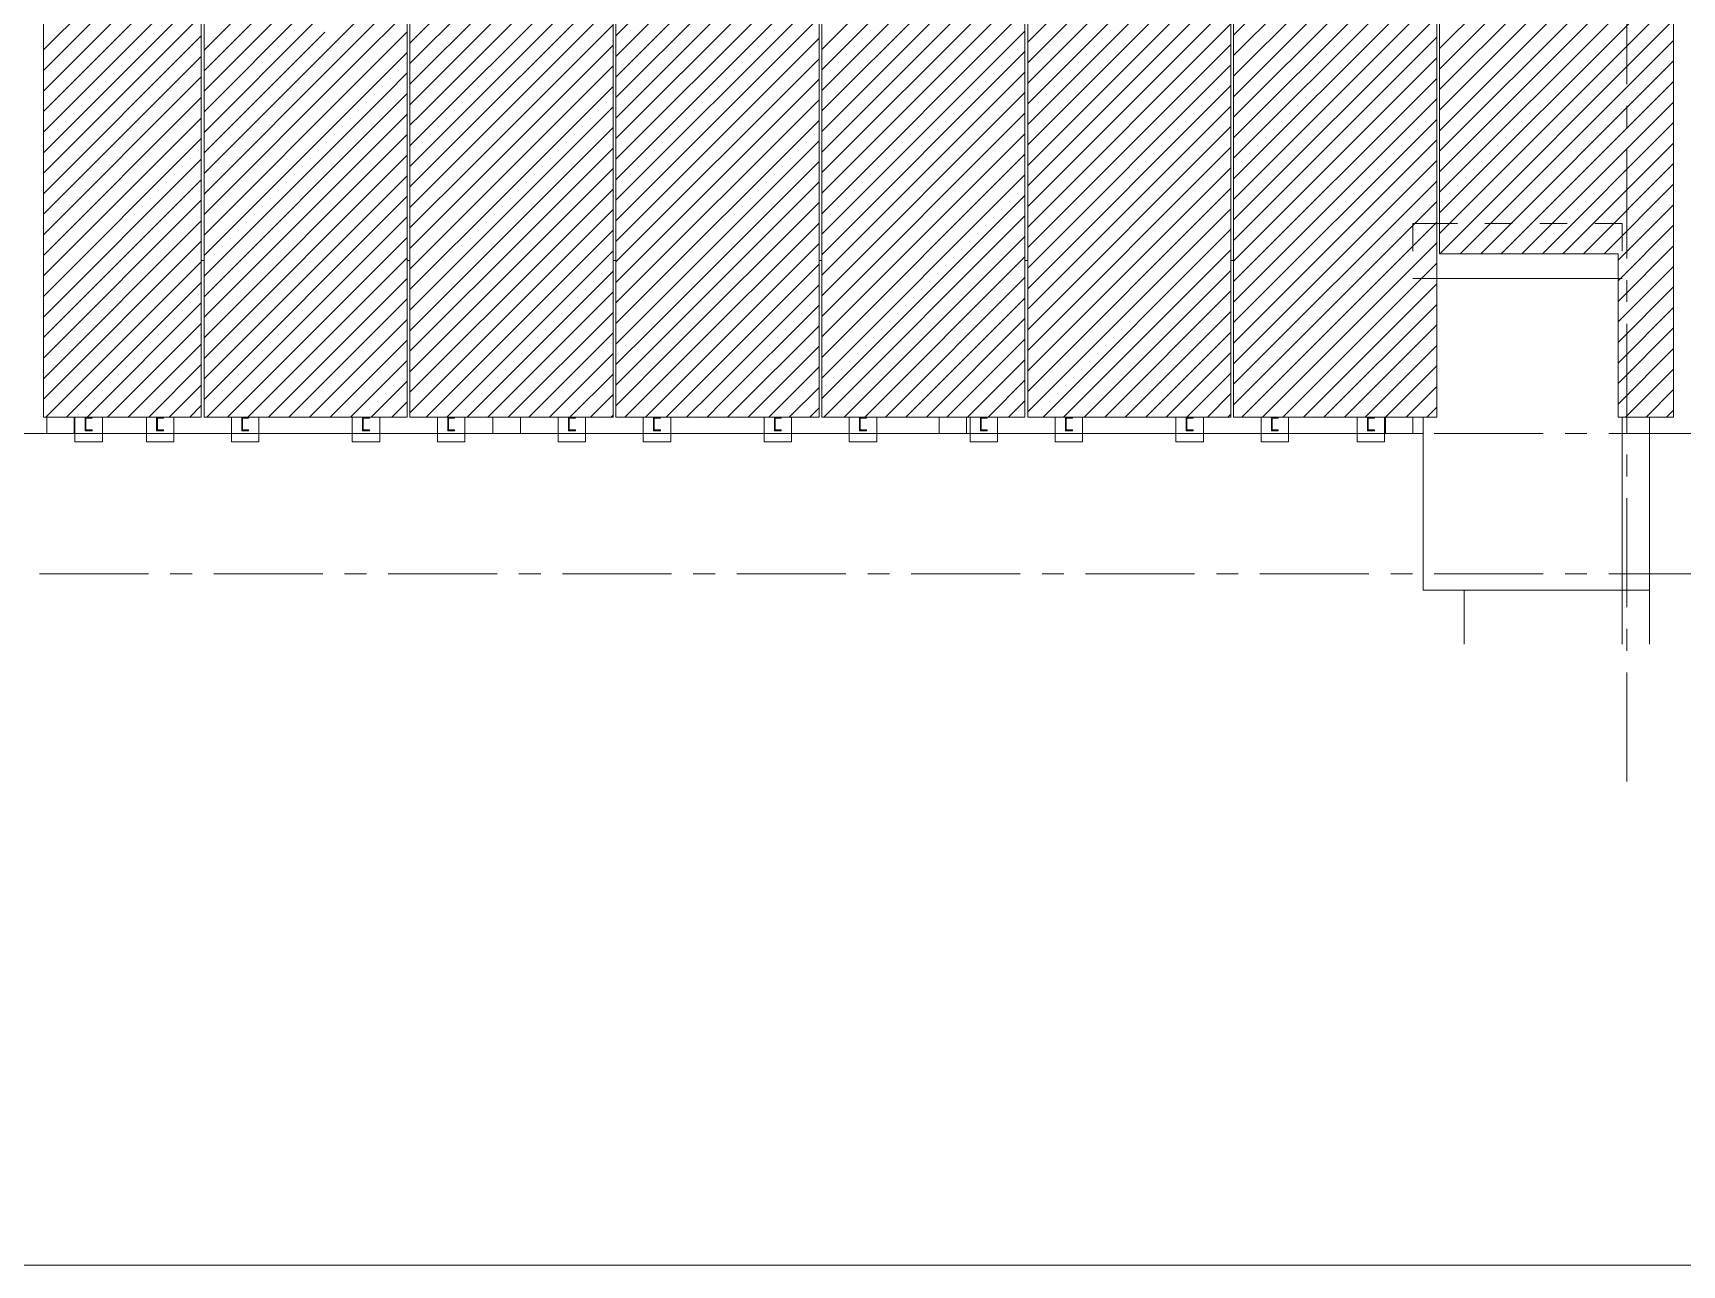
# Model space of a CAD drawing. Header units: millimetres. Extents: x -220592 to 404889, y -217665 to 38245.
# Drawn here: x -776 to -655.8, y -1594.5 to -1504.7 of the extents above; entities that cross this region are included whole.
import ezdxf

# ---------------------------------------------------------------- set-up
doc = ezdxf.new("R2010")
doc.units = ezdxf.units.MM
doc.linetypes.add('XKITLINE00', pattern=[0])
doc.linetypes.add('XKITLINE02', pattern=[4, 2, -2])
doc.layers.add('000 - 0_HIDE_OBJ_FRAMING_DEF_SUB_1', color=7, linetype='Continuous')
doc.layers.add('DrawingSheet', color=7, linetype='Continuous', lineweight=0)
doc.layers.add('S-GRID', color=7, linetype='Continuous', lineweight=0)

# ---------------------------------------------------------------- blocks, each defined once
blk = doc.blocks.new('*A3688')
at = {"layer": '000 - 0_HIDE_OBJ_FRAMING_DEF_SUB_1', "color": 7, "linetype": 'XKITLINE00', "lineweight": 0}
for p, q in [((47.600191, -99.889223), (53.665769, -93.823645)), ((47.600191, -98.392985), (52.169531, -93.823645)), ((47.600191, -96.896747), (50.673293, -93.823645)), ((47.600191, -101.385461), (54.899859, -94.085793)), ((47.600191, -102.881699), (55.647978, -94.833912)), ((57.144216, -96.33015), (59.650721, -93.823645)), ((57.892335, -97.078269), (61.146959, -93.823645)), ((58.640454, -97.826388), (62.400191, -94.066651)), ((47.600191, -104.377937), (56.396097, -95.582031)), ((59.388573, -98.574507), (62.400191, -95.562889)), ((47.600191, -105.874175), (57.144216, -96.33015)), ((47.600191, -107.370413), (57.892335, -97.078269)), ((60.136692, -99.322626), (62.400191, -97.059127)), ((47.600191, -108.866651), (58.640454, -97.826388)), ((47.600191, -110.362889), (59.388573, -98.574507)), ((47.600191, -111.859127), (60.136692, -99.322626)), ((60.884811, -100.070745), (62.400191, -98.555365)), ((47.600191, -113.355365), (60.884811, -100.070745)), ((47.600191, -114.851603), (61.63293, -100.818864)), ((61.63293, -100.818864), (62.400191, -100.051603)), ((47.600191, -116.347841), (62.381049, -101.566983)), ((62.381049, -101.566983), (62.400191, -101.547841)), ((47.600191, -117.844078), (62.400191, -103.044078)), ((47.600191, -119.340316), (62.400191, -104.540316)), ((47.600191, -120.836554), (62.400191, -106.036554)), ((47.600191, -122.332792), (62.400191, -107.532792)), ((47.805577, -123.623645), (62.400191, -109.02903)), ((49.301814, -123.623645), (62.400191, -110.525268)), ((50.798052, -123.623645), (62.400191, -112.021506)), ((52.29429, -123.623645), (62.400191, -113.517744)), ((53.790528, -123.623645), (62.400191, -115.013982)), ((55.286766, -123.623645), (62.400191, -116.51022)), ((56.783004, -123.623645), (62.400191, -118.006458)), ((58.279242, -123.623645), (62.400191, -119.502696)), ((59.77548, -123.623645), (62.400191, -120.998934)), ((61.271718, -123.623645), (62.400191, -122.495172))]:
    blk.add_line(p, q, dxfattribs=at)
blk = doc.blocks.new('*A3689')
at = {"layer": '000 - 0_HIDE_OBJ_FRAMING_DEF_SUB_1', "color": 7, "linetype": 'XKITLINE00', "lineweight": 0}
for p, q in [((62.600191, -99.368878), (68.145424, -93.823645)), ((62.600191, -97.87264), (66.649186, -93.823645)), ((62.600191, -96.376402), (65.152948, -93.823645)), ((62.646443, -100.818864), (69.641662, -93.823645)), ((63.394562, -101.566983), (71.1379, -93.823645)), ((64.142681, -102.315102), (72.634138, -93.823645)), ((64.8908, -103.063221), (74.130376, -93.823645)), ((65.638919, -103.81134), (75.626614, -93.823645)), ((66.387038, -104.559459), (77.122852, -93.823645)), ((67.135157, -105.307578), (77.400191, -95.042544)), ((67.883276, -106.055697), (77.400191, -96.538782)), ((68.631395, -106.803816), (77.400191, -98.03502)), ((69.379514, -107.551935), (77.400191, -99.531258)), ((62.600191, -100.865116), (62.646443, -100.818864)), ((62.600191, -102.361354), (63.394562, -101.566983)), ((70.127633, -108.300054), (77.400191, -101.027496)), ((62.600191, -103.857592), (64.142681, -102.315102)), ((62.600191, -105.35383), (64.8908, -103.063221)), ((70.875752, -109.048173), (77.400191, -102.523734)), ((62.600191, -106.850068), (65.638919, -103.81134)), ((71.623871, -109.796292), (77.400191, -104.019971)), ((62.600191, -108.346306), (66.387038, -104.559459)), ((62.600191, -109.842544), (67.135157, -105.307578)), ((72.37199, -110.544411), (77.400191, -105.516209)), ((62.600191, -111.338782), (67.883276, -106.055697)), ((62.600191, -112.83502), (68.631395, -106.803816)), ((62.600191, -114.331258), (69.379514, -107.551935)), ((73.120109, -111.29253), (77.400191, -107.012447)), ((62.600191, -115.827496), (70.127633, -108.300054)), ((62.600191, -117.323734), (70.875752, -109.048173)), ((73.868228, -112.040649), (77.400191, -108.508685)), ((62.600191, -118.819971), (71.623871, -109.796292)), ((74.616347, -112.788768), (77.400191, -110.004923)), ((62.600191, -120.316209), (72.37199, -110.544411)), ((62.600191, -121.812447), (73.120109, -111.29253)), ((75.364466, -113.536887), (77.400191, -111.501161)), ((62.600191, -123.308685), (73.868228, -112.040649)), ((63.78147, -123.623645), (74.616347, -112.788768)), ((65.277707, -123.623645), (75.364466, -113.536887)), ((76.112585, -114.285006), (77.400191, -112.997399)), ((66.773945, -123.623645), (76.112585, -114.285006)), ((68.270183, -123.623645), (76.860704, -115.033125)), ((76.860704, -115.033125), (77.400191, -114.493637)), ((69.766421, -123.623645), (77.400191, -115.989875)), ((71.262659, -123.623645), (77.400191, -117.486113)), ((72.758897, -123.623645), (77.400191, -118.982351)), ((74.255135, -123.623645), (77.400191, -120.478589)), ((75.751373, -123.623645), (77.400191, -121.974827)), ((77.247611, -123.623645), (77.396244, -123.475012))]:
    blk.add_line(p, q, dxfattribs=at)
blk = doc.blocks.new('*A3690')
at = {"layer": '000 - 0_HIDE_OBJ_FRAMING_DEF_SUB_1', "color": 7, "linetype": 'XKITLINE00', "lineweight": 0}
for p, q in [((77.600191, -107.825961), (91.602507, -93.823645)), ((77.600191, -106.329723), (90.106269, -93.823645)), ((77.600191, -104.833485), (88.610031, -93.823645)), ((77.600191, -103.337247), (87.113793, -93.823645)), ((77.600191, -101.841009), (85.617555, -93.823645)), ((77.600191, -100.344771), (84.121317, -93.823645)), ((77.600191, -98.848533), (82.625079, -93.823645)), ((77.600191, -97.352295), (81.128841, -93.823645)), ((77.600191, -95.856057), (79.632604, -93.823645)), ((77.600191, -109.322199), (92.400191, -94.522199)), ((77.600191, -110.818437), (92.400191, -96.018437)), ((77.600191, -112.314675), (92.400191, -97.514675)), ((77.600191, -113.810913), (92.400191, -99.010913)), ((77.874217, -115.033125), (92.400191, -100.507151)), ((78.622336, -115.781244), (92.400191, -102.003389)), ((79.370455, -116.529363), (92.400191, -103.499627)), ((80.118574, -117.277482), (92.400191, -104.995864)), ((80.866693, -118.0256), (92.400191, -106.492102)), ((81.614812, -118.773719), (92.400191, -107.98834)), ((82.362931, -119.521838), (92.400191, -109.484578)), ((83.11105, -120.269957), (92.400191, -110.980816)), ((83.859169, -121.018076), (92.400191, -112.477054)), ((84.607288, -121.766195), (92.400191, -113.973292)), ((77.600191, -115.307151), (77.874217, -115.033125)), ((77.600191, -116.803389), (78.622336, -115.781244)), ((85.355407, -122.514314), (92.400191, -115.46953)), ((77.600191, -118.299627), (79.370455, -116.529363)), ((77.600191, -119.795864), (80.118574, -117.277482)), ((86.103526, -123.262433), (92.400191, -116.965768)), ((77.600191, -121.292102), (80.866693, -118.0256)), ((77.600191, -122.78834), (81.614812, -118.773719)), ((87.238552, -123.623645), (92.400191, -118.462006)), ((78.261125, -123.623645), (82.362931, -119.521838)), ((88.73479, -123.623645), (92.400191, -119.958244)), ((79.757363, -123.623645), (83.11105, -120.269957)), ((81.2536, -123.623645), (83.859169, -121.018076)), ((82.749838, -123.623645), (84.607288, -121.766195)), ((84.246076, -123.623645), (85.355407, -122.514314)), ((90.231028, -123.623645), (92.400191, -121.454482)), ((85.742314, -123.623645), (86.103526, -123.262433)), ((91.727266, -123.623645), (92.400191, -122.95072))]:
    blk.add_line(p, q, dxfattribs=at)
blk = doc.blocks.new('*A3691')
at = {"layer": '000 - 0_HIDE_OBJ_FRAMING_DEF_SUB_1', "color": 7, "linetype": 'XKITLINE00', "lineweight": 0}
for p, q in [((92.600191, -107.305616), (106.082162, -93.823645)), ((92.600191, -105.809378), (104.585924, -93.823645)), ((92.600191, -104.31314), (103.089686, -93.823645)), ((92.600191, -102.816902), (101.593448, -93.823645)), ((92.600191, -101.320664), (100.09721, -93.823645)), ((92.600191, -99.824426), (98.600972, -93.823645)), ((92.600191, -98.328188), (97.104734, -93.823645)), ((92.600191, -96.83195), (95.608497, -93.823645)), ((92.600191, -108.801854), (107.400191, -94.001854)), ((92.600191, -110.298092), (107.400191, -95.498092)), ((92.600191, -111.79433), (107.400191, -96.99433)), ((92.600191, -113.290568), (107.400191, -98.490568)), ((92.600191, -114.786806), (107.400191, -99.986806)), ((92.600191, -116.283044), (107.400191, -101.483044)), ((92.600191, -117.779282), (107.400191, -102.979282)), ((92.600191, -119.27552), (107.400191, -104.47552)), ((92.600191, -120.771757), (107.400191, -105.971757)), ((92.600191, -122.267995), (107.400191, -107.467995)), ((92.74078, -123.623645), (107.400191, -108.964233)), ((94.237018, -123.623645), (107.400191, -110.460471)), ((95.733256, -123.623645), (107.400191, -111.956709)), ((97.229493, -123.623645), (107.400191, -113.452947)), ((98.725731, -123.623645), (107.400191, -114.949185)), ((100.221969, -123.623645), (107.400191, -116.445423)), ((101.718207, -123.623645), (107.400191, -117.941661)), ((103.214445, -123.623645), (107.400191, -119.437899)), ((104.710683, -123.623645), (107.400191, -120.934137)), ((106.206921, -123.623645), (107.400191, -122.430375))]:
    blk.add_line(p, q, dxfattribs=at)
blk = doc.blocks.new('*A3692')
at = {"layer": '000 - 0_HIDE_OBJ_FRAMING_DEF_SUB_1', "color": 7, "linetype": 'XKITLINE00', "lineweight": 0}
for p, q in [((35.900232, -104.359855), (46.436443, -93.823645)), ((35.900232, -102.863617), (44.940205, -93.823645)), ((35.900232, -101.367379), (43.443967, -93.823645)), ((35.900232, -99.871141), (41.947729, -93.823645)), ((35.900232, -98.374904), (40.451491, -93.823645)), ((35.900232, -96.878666), (38.955253, -93.823645)), ((35.900232, -105.856093), (47.400191, -94.356134)), ((35.900232, -107.352331), (47.400191, -95.852372)), ((35.900232, -108.848569), (47.400191, -97.34861)), ((35.900232, -110.344807), (47.400191, -98.844848)), ((35.900232, -111.841045), (47.400191, -100.341086)), ((35.900232, -113.337283), (47.400191, -101.837324)), ((35.900232, -114.833521), (47.400191, -103.333562)), ((35.900232, -116.329759), (47.400191, -104.8298)), ((35.900232, -117.825997), (47.400191, -106.326038)), ((35.900232, -119.322235), (47.400191, -107.822276)), ((35.900232, -120.818473), (47.400191, -109.318514)), ((35.900232, -122.314711), (47.400191, -110.814752)), ((36.087536, -123.623645), (47.400191, -112.31099)), ((37.583774, -123.623645), (47.400191, -113.807228)), ((39.080012, -123.623645), (47.400191, -115.303466)), ((40.57625, -123.623645), (47.400191, -116.799704)), ((42.072488, -123.623645), (47.400191, -118.295942)), ((43.568726, -123.623645), (47.400191, -119.79218)), ((45.064964, -123.623645), (47.400191, -121.288418)), ((46.561202, -123.623645), (47.400191, -122.784655))]:
    blk.add_line(p, q, dxfattribs=at)
blk = doc.blocks.new('*A3693')
at = {"layer": '000 - 0_HIDE_OBJ_FRAMING_DEF_SUB_1', "color": 7, "linetype": 'XKITLINE00', "lineweight": 0}
for p, q in [((107.600191, -108.281509), (122.058055, -93.823645)), ((107.600191, -106.785271), (120.561817, -93.823645)), ((107.600191, -105.289033), (119.065579, -93.823645)), ((107.600191, -103.792795), (117.569341, -93.823645)), ((107.600191, -102.296557), (116.073103, -93.823645)), ((107.600191, -100.800319), (114.576865, -93.823645)), ((107.600191, -99.304081), (113.080627, -93.823645)), ((107.600191, -97.807843), (111.58439, -93.823645)), ((107.600191, -96.311605), (110.088152, -93.823645)), ((107.600191, -109.777747), (122.400191, -94.977747)), ((107.600191, -111.273985), (122.400191, -96.473985)), ((107.600191, -112.770223), (122.400191, -97.970223)), ((107.600191, -114.266461), (122.400191, -99.466461)), ((107.600191, -115.762699), (122.400191, -100.962699)), ((107.600191, -117.258937), (122.400191, -102.458937)), ((107.600191, -118.755175), (122.400191, -103.955175)), ((107.600191, -120.251413), (122.400191, -105.451413)), ((107.600191, -121.74765), (122.400191, -106.94765)), ((107.600191, -123.243888), (122.400191, -108.443888)), ((108.716673, -123.623645), (122.400191, -109.940126)), ((110.212911, -123.623645), (122.400191, -111.436364)), ((111.709149, -123.623645), (122.400191, -112.932602)), ((113.205386, -123.623645), (122.400191, -114.42884)), ((114.701624, -123.623645), (122.400191, -115.925078)), ((116.197862, -123.623645), (122.400191, -117.421316)), ((117.6941, -123.623645), (122.400191, -118.917554)), ((119.190338, -123.623645), (122.400191, -120.413792)), ((120.686576, -123.623645), (122.400191, -121.91003)), ((122.182814, -123.623645), (122.400191, -123.406268))]:
    blk.add_line(p, q, dxfattribs=at)
blk = doc.blocks.new('*A3694')
at = {"layer": '000 - 0_HIDE_OBJ_FRAMING_DEF_SUB_1', "color": 7, "linetype": 'XKITLINE00', "lineweight": 0}
for p, q in [((122.600191, -107.761164), (136.53771, -93.823645)), ((122.600191, -106.264926), (135.041472, -93.823645)), ((122.600191, -104.768688), (133.545234, -93.823645)), ((122.600191, -103.27245), (132.048996, -93.823645)), ((122.600191, -101.776212), (130.552758, -93.823645)), ((122.600191, -100.279974), (129.05652, -93.823645)), ((122.600191, -98.783736), (127.560283, -93.823645)), ((122.600191, -97.287498), (126.064045, -93.823645)), ((122.600191, -95.79126), (124.567807, -93.823645)), ((122.600191, -109.257402), (137.400191, -94.457402)), ((122.600191, -110.75364), (137.400191, -95.95364)), ((122.600191, -112.249878), (137.400191, -97.449878)), ((122.600191, -113.746116), (137.400191, -98.946116)), ((122.600191, -115.242354), (137.400191, -100.442354)), ((122.600191, -116.738592), (137.400191, -101.938592)), ((122.600191, -118.23483), (137.400191, -103.43483)), ((122.600191, -119.731068), (137.400191, -104.931068)), ((122.600191, -121.227306), (137.400191, -106.427306)), ((122.600191, -122.723543), (137.400191, -107.923543)), ((123.196328, -123.623645), (137.400191, -109.419781)), ((124.692566, -123.623645), (137.400191, -110.916019)), ((126.188804, -123.623645), (137.400191, -112.412257)), ((127.685042, -123.623645), (137.400191, -113.908495)), ((129.181279, -123.623645), (137.400191, -115.404733)), ((130.677517, -123.623645), (137.400191, -116.900971)), ((132.173755, -123.623645), (137.400191, -118.397209)), ((133.669993, -123.623645), (137.400191, -119.893447)), ((135.166231, -123.623645), (137.400191, -121.389685)), ((136.662469, -123.623645), (137.400191, -122.885923))]:
    blk.add_line(p, q, dxfattribs=at)
blk = doc.blocks.new('*A3695')
at = {"layer": '000 - 0_HIDE_OBJ_FRAMING_DEF_SUB_1', "color": 7, "linetype": 'XKITLINE00', "lineweight": 0}
for p, q in [((137.600191, -110.23729), (154.013836, -93.823645)), ((137.600191, -108.741052), (152.517598, -93.823645)), ((137.600191, -107.244814), (151.02136, -93.823645)), ((137.600191, -105.748576), (149.525122, -93.823645)), ((137.600191, -104.252338), (148.028884, -93.823645)), ((137.600191, -102.7561), (146.532647, -93.823645)), ((137.600191, -101.259862), (145.036409, -93.823645)), ((137.600191, -99.763624), (143.540171, -93.823645)), ((137.600191, -98.267386), (142.043933, -93.823645)), ((137.600191, -96.771148), (140.547695, -93.823645)), ((137.610074, -111.723645), (154.650191, -94.683528)), ((139.106312, -111.723645), (154.650191, -96.179766)), ((140.60255, -111.723645), (154.650191, -97.676004)), ((142.098788, -111.723645), (154.650191, -99.172242)), ((143.595026, -111.723645), (154.650191, -100.66848)), ((145.091264, -111.723645), (154.650191, -102.164718)), ((146.587502, -111.723645), (154.650191, -103.660956)), ((148.08374, -111.723645), (154.650191, -105.157194)), ((149.579978, -111.723645), (154.650191, -106.653432)), ((150.600191, -112.199669), (154.650191, -108.149669)), ((150.600191, -113.695907), (154.650191, -109.645907)), ((150.600191, -115.192145), (154.650191, -111.142145)), ((150.600191, -116.688383), (154.650191, -112.638383)), ((150.600191, -118.184621), (154.650191, -114.134621)), ((150.600191, -119.680859), (154.650191, -115.630859)), ((150.600191, -121.177097), (154.650191, -117.127097)), ((150.600191, -122.673335), (154.650191, -118.623335)), ((151.146119, -123.623645), (154.650191, -120.119573)), ((152.642357, -123.623645), (154.650191, -121.615811)), ((154.138595, -123.623645), (154.650191, -123.112049))]:
    blk.add_line(p, q, dxfattribs=at)
blk = doc.blocks.new('*A3767')
at = {"layer": 'DrawingSheet', "color": 7, "linetype": 'XKITLINE00', "lineweight": 0}
blk.add_line((-211.572505, -185.374631), (1458.427495, -185.374631), dxfattribs=at)
blk = doc.blocks.new('*A5173')
at = {"layer": 'S-GRID', "color": 7, "linetype": 'XKITLINE00', "lineweight": 0}
for p, q in [((35.617712, -124.823645), (43.555212, -124.823645)), ((45.142712, -124.823645), (46.730212, -124.823645)), ((48.317712, -124.823645), (56.255212, -124.823645)), ((57.842712, -124.823645), (59.430212, -124.823645)), ((61.017712, -124.823645), (68.955212, -124.823645)), ((70.542712, -124.823645), (72.130212, -124.823645)), ((73.717712, -124.823645), (81.655212, -124.823645)), ((83.242712, -124.823645), (84.830212, -124.823645)), ((86.417712, -124.823645), (94.355212, -124.823645)), ((95.942712, -124.823645), (97.530212, -124.823645)), ((99.117712, -124.823645), (107.055212, -124.823645)), ((108.642712, -124.823645), (110.230212, -124.823645)), ((111.817712, -124.823645), (119.755212, -124.823645)), ((121.342712, -124.823645), (122.930212, -124.823645)), ((124.517712, -124.823645), (132.455212, -124.823645)), ((134.042712, -124.823645), (135.630212, -124.823645)), ((137.217712, -124.823645), (145.155212, -124.823645)), ((146.742712, -124.823645), (148.330212, -124.823645)), ((149.917712, -124.823645), (157.855212, -124.823645))]:
    blk.add_line(p, q, dxfattribs=at)
blk = doc.blocks.new('*A5174')
at = {"layer": 'S-GRID', "color": 7, "linetype": 'XKITLINE00', "lineweight": 0}
for p, q in [((35.617712, -135.023645), (43.555212, -135.023645)), ((45.142712, -135.023645), (46.730212, -135.023645)), ((48.317712, -135.023645), (56.255212, -135.023645)), ((57.842712, -135.023645), (59.430212, -135.023645)), ((61.017712, -135.023645), (68.955212, -135.023645)), ((70.542712, -135.023645), (72.130212, -135.023645)), ((73.717712, -135.023645), (81.655212, -135.023645)), ((83.242712, -135.023645), (84.830212, -135.023645)), ((86.417712, -135.023645), (94.355212, -135.023645)), ((95.942712, -135.023645), (97.530212, -135.023645)), ((99.117712, -135.023645), (107.055212, -135.023645)), ((108.642712, -135.023645), (110.230212, -135.023645)), ((111.817712, -135.023645), (119.755212, -135.023645)), ((121.342712, -135.023645), (122.930212, -135.023645)), ((124.517712, -135.023645), (132.455212, -135.023645)), ((134.042712, -135.023645), (135.630212, -135.023645)), ((137.217712, -135.023645), (145.155212, -135.023645)), ((146.742712, -135.023645), (148.330212, -135.023645)), ((149.917712, -135.023645), (157.855212, -135.023645))]:
    blk.add_line(p, q, dxfattribs=at)
blk = doc.blocks.new('*A5175')
at = {"layer": 'S-GRID', "color": 7, "linetype": 'XKITLINE00', "lineweight": 0}
for p, q in [((151.250232, -99.357145), (151.250232, -91.419645)), ((151.250232, -102.532145), (151.250232, -100.944645)), ((151.250232, -112.057145), (151.250232, -104.119645)), ((151.250232, -115.232145), (151.250232, -113.644645)), ((151.250232, -124.757145), (151.250232, -116.819645)), ((151.250232, -127.932145), (151.250232, -126.344645)), ((151.250232, -137.457145), (151.250232, -129.519645)), ((151.250232, -140.632145), (151.250232, -139.044645)), ((151.250232, -150.157145), (151.250232, -142.219645))]:
    blk.add_line(p, q, dxfattribs=at)
blk = doc.blocks.new('*A5181')
at = {"layer": '000 - 0_HIDE_OBJ_FRAMING_DEF_SUB_1', "color": 7, "linetype": 'XKITLINE00', "lineweight": 0}
for p, q in [((-114.449756, -124.823645), (136.393457, -124.823645)), ((136.393457, -136.223645), (136.393457, -124.823645)), ((139.400271, -136.223645), (136.393457, -136.223645)), ((139.400271, -140.157145), (139.400271, -136.223645))]:
    blk.add_line(p, q, dxfattribs=at)
blk = doc.blocks.new('*A5186')
at = {"layer": '000 - 0_HIDE_OBJ_FRAMING_DEF_SUB_1', "color": 7, "linetype": 'XKITLINE00', "lineweight": 0}
for p, q in [((139.399336, -136.223645), (152.900232, -136.223645)), ((139.399336, -140.157145), (139.399336, -136.223645)), ((152.900232, -136.223645), (152.900232, -140.157145))]:
    blk.add_line(p, q, dxfattribs=at)
blk = doc.blocks.new('*A5195')
at = {"layer": '000 - 0_HIDE_OBJ_FRAMING_DEF_SUB_1', "color": 7, "linetype": 'XKITLINE00', "lineweight": 0}
for p, q in [((36.150232, -124.823645), (36.150232, -123.623645)), ((38.150232, -124.823645), (38.150232, -123.623645)), ((38.150232, -124.823645), (36.150232, -124.823645))]:
    blk.add_line(p, q, dxfattribs=at)
blk = doc.blocks.new('*A5196')
at = {"layer": '000 - 0_HIDE_OBJ_FRAMING_DEF_SUB_1', "color": 7, "linetype": 'XKITLINE00', "lineweight": 0}
for p, q in [((68.650232, -124.823645), (68.650232, -123.623645)), ((70.650232, -124.823645), (70.650232, -123.623645)), ((70.650232, -124.823645), (68.650232, -124.823645))]:
    blk.add_line(p, q, dxfattribs=at)
blk = doc.blocks.new('*A5197')
at = {"layer": '000 - 0_HIDE_OBJ_FRAMING_DEF_SUB_1', "color": 7, "linetype": 'XKITLINE00', "lineweight": 0}
for p, q in [((101.150232, -124.823645), (101.150232, -123.623645)), ((103.150232, -124.823645), (103.150232, -123.623645)), ((103.150232, -124.823645), (101.150232, -124.823645))]:
    blk.add_line(p, q, dxfattribs=at)
blk = doc.blocks.new('*A5198')
at = {"layer": '000 - 0_HIDE_OBJ_FRAMING_DEF_SUB_1', "color": 7, "linetype": 'XKITLINE00', "lineweight": 0}
for p, q in [((47.400191, -112.223645), (47.600191, -112.223645)), ((62.400191, -112.223645), (62.600191, -112.223645)), ((77.400191, -112.223645), (77.600191, -112.223645)), ((92.400191, -112.223645), (92.600191, -112.223645)), ((107.400191, -112.223645), (107.600191, -112.223645)), ((122.400191, -112.223645), (122.600191, -112.223645)), ((36.150232, -123.623645), (36.150232, -124.823645)), ((136.393457, -124.823645), (136.393457, -123.623645)), ((36.150232, -124.823645), (136.393457, -124.823645))]:
    blk.add_line(p, q, dxfattribs=at)
blk = doc.blocks.new('*A5202')
at = {"layer": '000 - 0_HIDE_OBJ_FRAMING_DEF_SUB_1', "color": 7, "linetype": 'XKITLINE00', "lineweight": 0}
for p, q in [((47.600191, -93.823645), (47.600191, -123.623645)), ((62.400191, -123.623645), (62.400191, -93.823645)), ((47.600191, -123.623645), (62.400191, -123.623645))]:
    blk.add_line(p, q, dxfattribs=at)
blk = doc.blocks.new('*A5203')
at = {"layer": '000 - 0_HIDE_OBJ_FRAMING_DEF_SUB_1', "color": 7, "linetype": 'XKITLINE00', "lineweight": 0}
for p, q in [((62.600191, -93.823645), (62.600191, -123.623645)), ((77.400191, -123.623645), (77.400191, -93.823645)), ((62.600191, -123.623645), (77.400191, -123.623645))]:
    blk.add_line(p, q, dxfattribs=at)
blk = doc.blocks.new('*A5204')
at = {"layer": '000 - 0_HIDE_OBJ_FRAMING_DEF_SUB_1', "color": 7, "linetype": 'XKITLINE00', "lineweight": 0}
for p, q in [((77.600191, -93.823645), (77.600191, -123.623645)), ((92.400191, -123.623645), (92.400191, -93.823645)), ((77.600191, -123.623645), (92.400191, -123.623645))]:
    blk.add_line(p, q, dxfattribs=at)
blk = doc.blocks.new('*A5205')
at = {"layer": '000 - 0_HIDE_OBJ_FRAMING_DEF_SUB_1', "color": 7, "linetype": 'XKITLINE00', "lineweight": 0}
for p, q in [((92.600191, -93.823645), (92.600191, -123.623645)), ((107.400191, -123.623645), (107.400191, -93.823645)), ((92.600191, -123.623645), (107.400191, -123.623645))]:
    blk.add_line(p, q, dxfattribs=at)
blk = doc.blocks.new('*A5206')
at = {"layer": '000 - 0_HIDE_OBJ_FRAMING_DEF_SUB_1', "color": 7, "linetype": 'XKITLINE00', "lineweight": 0}
for p, q in [((35.900232, -93.823645), (35.900232, -123.623645)), ((47.400191, -123.623645), (47.400191, -93.823645)), ((35.900232, -123.623645), (47.400191, -123.623645))]:
    blk.add_line(p, q, dxfattribs=at)
blk = doc.blocks.new('*A5207')
at = {"layer": '000 - 0_HIDE_OBJ_FRAMING_DEF_SUB_1', "color": 7, "linetype": 'XKITLINE00', "lineweight": 0}
for p, q in [((150.900232, -140.157145), (150.900232, -123.623645)), ((152.900232, -140.157145), (152.900232, -123.623645))]:
    blk.add_line(p, q, dxfattribs=at)
blk = doc.blocks.new('*A5208')
at = {"layer": '000 - 0_HIDE_OBJ_FRAMING_DEF_SUB_1', "color": 7, "linetype": 'XKITLINE00', "lineweight": 0}
for p, q in [((133.650232, -124.823645), (133.650232, -123.623645)), ((135.650232, -124.823645), (135.650232, -123.623645)), ((135.650232, -124.823645), (133.650232, -124.823645))]:
    blk.add_line(p, q, dxfattribs=at)
blk = doc.blocks.new('*A5209')
at = {"layer": '000 - 0_HIDE_OBJ_FRAMING_DEF_SUB_1', "color": 7, "linetype": 'XKITLINE00', "lineweight": 0}
for p, q in [((107.600191, -93.823645), (107.600191, -123.623645)), ((122.400191, -123.623645), (122.400191, -93.823645)), ((107.600191, -123.623645), (122.400191, -123.623645))]:
    blk.add_line(p, q, dxfattribs=at)
blk = doc.blocks.new('*A5210')
at = {"layer": '000 - 0_HIDE_OBJ_FRAMING_DEF_SUB_1', "color": 7, "linetype": 'XKITLINE00', "lineweight": 0}
for p, q in [((122.600191, -93.823645), (122.600191, -123.623645)), ((137.400191, -123.623645), (137.400191, -93.823645)), ((122.600191, -123.623645), (137.400191, -123.623645))]:
    blk.add_line(p, q, dxfattribs=at)
blk = doc.blocks.new('*A5211')
at = {"layer": '000 - 0_HIDE_OBJ_FRAMING_DEF_SUB_1', "color": 7, "linetype": 'XKITLINE00', "lineweight": 0}
for p, q in [((137.600191, -93.823645), (137.600191, -111.723645)), ((154.650191, -93.823645), (154.650191, -123.623645)), ((137.600191, -111.723645), (150.600191, -111.723645)), ((150.600191, -111.723645), (150.600191, -123.623645)), ((154.650191, -123.623645), (150.600191, -123.623645))]:
    blk.add_line(p, q, dxfattribs=at)
blk = doc.blocks.new('*A5212')
at = {"layer": '000 - 0_HIDE_OBJ_FRAMING_DEF_SUB_1', "color": 7, "linetype": 'XKITLINE00', "lineweight": 0}
for p, q in [((136.400271, -124.823645), (136.400271, -123.623645)), ((136.393457, -124.823645), (136.400271, -124.823645))]:
    blk.add_line(p, q, dxfattribs=at)
blk = doc.blocks.new('*A5214')
at = {"layer": '000 - 0_HIDE_OBJ_FRAMING_DEF_SUB_1', "color": 7, "linetype": 'XKITLINE02', "lineweight": 0}
for p, q in [((135.650232, -109.523645), (135.650232, -113.523645)), ((137.400191, -109.523645), (135.650232, -109.523645)), ((150.900232, -109.523645), (137.600191, -109.523645)), ((150.900232, -109.523645), (150.900232, -113.523645)), ((135.650232, -113.523645), (137.400191, -113.523645)), ((150.900232, -113.523645), (150.600191, -113.523645))]:
    blk.add_line(p, q, dxfattribs=at)
at = {"layer": '000 - 0_HIDE_OBJ_FRAMING_DEF_SUB_1', "color": 7, "linetype": 'XKITLINE00', "lineweight": 0}
for p, q in [((137.600191, -109.523645), (137.400191, -109.523645)), ((150.600191, -113.523645), (137.400191, -113.523645))]:
    blk.add_line(p, q, dxfattribs=at)
blk = doc.blocks.new('*A6068')
at = {"layer": '000 - 0_HIDE_OBJ_FRAMING_DEF_SUB_1', "color": 7, "linetype": 'XKITLINE00', "lineweight": 0}
for p, q in [((58.400191, -125.423645), (58.400191, -123.623645)), ((60.400191, -123.623645), (60.400191, -125.423645)), ((60.400191, -125.423645), (58.400191, -125.423645))]:
    blk.add_line(p, q, dxfattribs=at)
blk = doc.blocks.new('*A6069')
at = {"layer": '000 - 0_HIDE_OBJ_FRAMING_DEF_SUB_1', "color": 7, "linetype": 'XKITLINE00', "lineweight": 0}
for p, q in [((59.150191, -124.623645), (59.150191, -123.623645)), ((59.200191, -124.548645), (59.200191, -123.698645)), ((59.200191, -123.698645), (59.650191, -123.698645)), ((59.650191, -123.698645), (59.650191, -123.623645)), ((59.150191, -124.623645), (59.650191, -124.623645)), ((59.650191, -124.548645), (59.200191, -124.548645)), ((59.650191, -124.623645), (59.650191, -124.548645))]:
    blk.add_line(p, q, dxfattribs=at)
blk = doc.blocks.new('*A6070')
at = {"layer": '000 - 0_HIDE_OBJ_FRAMING_DEF_SUB_1', "color": 7, "linetype": 'XKITLINE00', "lineweight": 0}
for p, q in [((49.600191, -125.423645), (49.600191, -123.623645)), ((51.600191, -123.623645), (51.600191, -125.423645)), ((51.600191, -125.423645), (49.600191, -125.423645))]:
    blk.add_line(p, q, dxfattribs=at)
blk = doc.blocks.new('*A6071')
at = {"layer": '000 - 0_HIDE_OBJ_FRAMING_DEF_SUB_1', "color": 7, "linetype": 'XKITLINE00', "lineweight": 0}
for p, q in [((50.350191, -124.623645), (50.350191, -123.623645)), ((50.400191, -124.548645), (50.400191, -123.698645)), ((50.400191, -123.698645), (50.850191, -123.698645)), ((50.850191, -123.698645), (50.850191, -123.623645)), ((50.350191, -124.623645), (50.850191, -124.623645)), ((50.850191, -124.548645), (50.400191, -124.548645)), ((50.850191, -124.623645), (50.850191, -124.548645))]:
    blk.add_line(p, q, dxfattribs=at)
blk = doc.blocks.new('*A6072')
at = {"layer": '000 - 0_HIDE_OBJ_FRAMING_DEF_SUB_1', "color": 7, "linetype": 'XKITLINE00', "lineweight": 0}
for p, q in [((44.150191, -124.623645), (44.150191, -123.623645)), ((44.200191, -124.548645), (44.200191, -123.698645)), ((44.200191, -123.698645), (44.650191, -123.698645)), ((44.650191, -123.698645), (44.650191, -123.623645)), ((44.150191, -124.623645), (44.650191, -124.623645)), ((44.650191, -124.548645), (44.200191, -124.548645)), ((44.650191, -124.623645), (44.650191, -124.548645))]:
    blk.add_line(p, q, dxfattribs=at)
blk = doc.blocks.new('*A6073')
at = {"layer": '000 - 0_HIDE_OBJ_FRAMING_DEF_SUB_1', "color": 7, "linetype": 'XKITLINE00', "lineweight": 0}
for p, q in [((43.400191, -125.423645), (43.400191, -123.623645)), ((45.400191, -123.623645), (45.400191, -125.423645)), ((45.400191, -125.423645), (43.400191, -125.423645))]:
    blk.add_line(p, q, dxfattribs=at)
blk = doc.blocks.new('*A6074')
at = {"layer": '000 - 0_HIDE_OBJ_FRAMING_DEF_SUB_1', "color": 7, "linetype": 'XKITLINE00', "lineweight": 0}
for p, q in [((65.350191, -124.623645), (65.350191, -123.623645)), ((65.400191, -124.548645), (65.400191, -123.698645)), ((65.400191, -123.698645), (65.850191, -123.698645)), ((65.850191, -123.698645), (65.850191, -123.623645)), ((65.350191, -124.623645), (65.850191, -124.623645)), ((65.850191, -124.548645), (65.400191, -124.548645)), ((65.850191, -124.623645), (65.850191, -124.548645))]:
    blk.add_line(p, q, dxfattribs=at)
blk = doc.blocks.new('*A6075')
at = {"layer": '000 - 0_HIDE_OBJ_FRAMING_DEF_SUB_1', "color": 7, "linetype": 'XKITLINE00', "lineweight": 0}
for p, q in [((64.600191, -125.423645), (64.600191, -123.623645)), ((66.600191, -123.623645), (66.600191, -125.423645)), ((66.600191, -125.423645), (64.600191, -125.423645))]:
    blk.add_line(p, q, dxfattribs=at)
blk = doc.blocks.new('*A6076')
at = {"layer": '000 - 0_HIDE_OBJ_FRAMING_DEF_SUB_1', "color": 7, "linetype": 'XKITLINE00', "lineweight": 0}
for p, q in [((38.200191, -125.423645), (38.200191, -123.623645)), ((40.200191, -123.623645), (40.200191, -125.423645)), ((40.200191, -125.423645), (38.200191, -125.423645))]:
    blk.add_line(p, q, dxfattribs=at)
blk = doc.blocks.new('*A6077')
at = {"layer": '000 - 0_HIDE_OBJ_FRAMING_DEF_SUB_1', "color": 7, "linetype": 'XKITLINE00', "lineweight": 0}
for p, q in [((38.950191, -124.623645), (38.950191, -123.623645)), ((39.000191, -124.548645), (39.000191, -123.698645)), ((39.000191, -123.698645), (39.450191, -123.698645)), ((39.450191, -123.698645), (39.450191, -123.623645)), ((38.950191, -124.623645), (39.450191, -124.623645)), ((39.450191, -124.548645), (39.000191, -124.548645)), ((39.450191, -124.623645), (39.450191, -124.548645))]:
    blk.add_line(p, q, dxfattribs=at)
blk = doc.blocks.new('*A6078')
at = {"layer": '000 - 0_HIDE_OBJ_FRAMING_DEF_SUB_1', "color": 7, "linetype": 'XKITLINE00', "lineweight": 0}
for p, q in [((74.150191, -124.623645), (74.150191, -123.623645)), ((74.200191, -124.548645), (74.200191, -123.698645)), ((74.200191, -123.698645), (74.650191, -123.698645)), ((74.650191, -123.698645), (74.650191, -123.623645)), ((74.150191, -124.623645), (74.650191, -124.623645)), ((74.650191, -124.548645), (74.200191, -124.548645)), ((74.650191, -124.623645), (74.650191, -124.548645))]:
    blk.add_line(p, q, dxfattribs=at)
blk = doc.blocks.new('*A6079')
at = {"layer": '000 - 0_HIDE_OBJ_FRAMING_DEF_SUB_1', "color": 7, "linetype": 'XKITLINE00', "lineweight": 0}
for p, q in [((73.400191, -125.423645), (73.400191, -123.623645)), ((75.400191, -123.623645), (75.400191, -125.423645)), ((75.400191, -125.423645), (73.400191, -125.423645))]:
    blk.add_line(p, q, dxfattribs=at)
blk = doc.blocks.new('*A6080')
at = {"layer": '000 - 0_HIDE_OBJ_FRAMING_DEF_SUB_1', "color": 7, "linetype": 'XKITLINE00', "lineweight": 0}
for p, q in [((89.150191, -124.623645), (89.150191, -123.623645)), ((89.200191, -124.548645), (89.200191, -123.698645)), ((89.200191, -123.698645), (89.650191, -123.698645)), ((89.650191, -123.698645), (89.650191, -123.623645)), ((89.150191, -124.623645), (89.650191, -124.623645)), ((89.650191, -124.548645), (89.200191, -124.548645)), ((89.650191, -124.623645), (89.650191, -124.548645))]:
    blk.add_line(p, q, dxfattribs=at)
blk = doc.blocks.new('*A6081')
at = {"layer": '000 - 0_HIDE_OBJ_FRAMING_DEF_SUB_1', "color": 7, "linetype": 'XKITLINE00', "lineweight": 0}
for p, q in [((80.350191, -124.623645), (80.350191, -123.623645)), ((80.400191, -124.548645), (80.400191, -123.698645)), ((80.400191, -123.698645), (80.850191, -123.698645)), ((80.850191, -123.698645), (80.850191, -123.623645)), ((80.350191, -124.623645), (80.850191, -124.623645)), ((80.850191, -124.548645), (80.400191, -124.548645)), ((80.850191, -124.623645), (80.850191, -124.548645))]:
    blk.add_line(p, q, dxfattribs=at)
blk = doc.blocks.new('*A6082')
at = {"layer": '000 - 0_HIDE_OBJ_FRAMING_DEF_SUB_1', "color": 7, "linetype": 'XKITLINE00', "lineweight": 0}
for p, q in [((88.400191, -125.423645), (88.400191, -123.623645)), ((90.400191, -123.623645), (90.400191, -125.423645)), ((90.400191, -125.423645), (88.400191, -125.423645))]:
    blk.add_line(p, q, dxfattribs=at)
blk = doc.blocks.new('*A6083')
at = {"layer": '000 - 0_HIDE_OBJ_FRAMING_DEF_SUB_1', "color": 7, "linetype": 'XKITLINE00', "lineweight": 0}
for p, q in [((79.600191, -125.423645), (79.600191, -123.623645)), ((81.600191, -123.623645), (81.600191, -125.423645)), ((81.600191, -125.423645), (79.600191, -125.423645))]:
    blk.add_line(p, q, dxfattribs=at)
blk = doc.blocks.new('*A6084')
at = {"layer": '000 - 0_HIDE_OBJ_FRAMING_DEF_SUB_1', "color": 7, "linetype": 'XKITLINE00', "lineweight": 0}
for p, q in [((104.150191, -124.623645), (104.150191, -123.623645)), ((104.200191, -124.548645), (104.200191, -123.698645)), ((104.200191, -123.698645), (104.650191, -123.698645)), ((104.650191, -123.698645), (104.650191, -123.623645)), ((104.150191, -124.623645), (104.650191, -124.623645)), ((104.650191, -124.548645), (104.200191, -124.548645)), ((104.650191, -124.623645), (104.650191, -124.548645))]:
    blk.add_line(p, q, dxfattribs=at)
blk = doc.blocks.new('*A6085')
at = {"layer": '000 - 0_HIDE_OBJ_FRAMING_DEF_SUB_1', "color": 7, "linetype": 'XKITLINE00', "lineweight": 0}
for p, q in [((95.350191, -124.623645), (95.350191, -123.623645)), ((95.400191, -124.548645), (95.400191, -123.698645)), ((95.400191, -123.698645), (95.850191, -123.698645)), ((95.850191, -123.698645), (95.850191, -123.623645)), ((95.350191, -124.623645), (95.850191, -124.623645)), ((95.850191, -124.548645), (95.400191, -124.548645)), ((95.850191, -124.623645), (95.850191, -124.548645))]:
    blk.add_line(p, q, dxfattribs=at)
blk = doc.blocks.new('*A6086')
at = {"layer": '000 - 0_HIDE_OBJ_FRAMING_DEF_SUB_1', "color": 7, "linetype": 'XKITLINE00', "lineweight": 0}
for p, q in [((103.400191, -125.423645), (103.400191, -123.623645)), ((105.400191, -123.623645), (105.400191, -125.423645)), ((105.400191, -125.423645), (103.400191, -125.423645))]:
    blk.add_line(p, q, dxfattribs=at)
blk = doc.blocks.new('*A6087')
at = {"layer": '000 - 0_HIDE_OBJ_FRAMING_DEF_SUB_1', "color": 7, "linetype": 'XKITLINE00', "lineweight": 0}
for p, q in [((94.600191, -125.423645), (94.600191, -123.623645)), ((96.600191, -123.623645), (96.600191, -125.423645)), ((96.600191, -125.423645), (94.600191, -125.423645))]:
    blk.add_line(p, q, dxfattribs=at)
blk = doc.blocks.new('*A6098')
at = {"layer": '000 - 0_HIDE_OBJ_FRAMING_DEF_SUB_1', "color": 7, "linetype": 'XKITLINE00', "lineweight": 0}
for p, q in [((119.150191, -124.623645), (119.150191, -123.623645)), ((119.200191, -124.548645), (119.200191, -123.698645)), ((119.200191, -123.698645), (119.650191, -123.698645)), ((119.650191, -123.698645), (119.650191, -123.623645)), ((119.150191, -124.623645), (119.650191, -124.623645)), ((119.650191, -124.548645), (119.200191, -124.548645)), ((119.650191, -124.623645), (119.650191, -124.548645))]:
    blk.add_line(p, q, dxfattribs=at)
blk = doc.blocks.new('*A6099')
at = {"layer": '000 - 0_HIDE_OBJ_FRAMING_DEF_SUB_1', "color": 7, "linetype": 'XKITLINE00', "lineweight": 0}
for p, q in [((110.350191, -124.623645), (110.350191, -123.623645)), ((110.400191, -124.548645), (110.400191, -123.698645)), ((110.400191, -123.698645), (110.850191, -123.698645)), ((110.850191, -123.698645), (110.850191, -123.623645)), ((110.350191, -124.623645), (110.850191, -124.623645)), ((110.850191, -124.548645), (110.400191, -124.548645)), ((110.850191, -124.623645), (110.850191, -124.548645))]:
    blk.add_line(p, q, dxfattribs=at)
blk = doc.blocks.new('*A6100')
at = {"layer": '000 - 0_HIDE_OBJ_FRAMING_DEF_SUB_1', "color": 7, "linetype": 'XKITLINE00', "lineweight": 0}
for p, q in [((118.400191, -125.423645), (118.400191, -123.623645)), ((120.400191, -123.623645), (120.400191, -125.423645)), ((120.400191, -125.423645), (118.400191, -125.423645))]:
    blk.add_line(p, q, dxfattribs=at)
blk = doc.blocks.new('*A6101')
at = {"layer": '000 - 0_HIDE_OBJ_FRAMING_DEF_SUB_1', "color": 7, "linetype": 'XKITLINE00', "lineweight": 0}
for p, q in [((109.600191, -125.423645), (109.600191, -123.623645)), ((111.600191, -123.623645), (111.600191, -125.423645)), ((111.600191, -125.423645), (109.600191, -125.423645))]:
    blk.add_line(p, q, dxfattribs=at)
blk = doc.blocks.new('*A6102')
at = {"layer": '000 - 0_HIDE_OBJ_FRAMING_DEF_SUB_1', "color": 7, "linetype": 'XKITLINE00', "lineweight": 0}
for p, q in [((125.350191, -124.623645), (125.350191, -123.623645)), ((125.400191, -124.548645), (125.400191, -123.698645)), ((125.400191, -123.698645), (125.850191, -123.698645)), ((125.850191, -123.698645), (125.850191, -123.623645)), ((125.350191, -124.623645), (125.850191, -124.623645)), ((125.850191, -124.548645), (125.400191, -124.548645)), ((125.850191, -124.623645), (125.850191, -124.548645))]:
    blk.add_line(p, q, dxfattribs=at)
blk = doc.blocks.new('*A6103')
at = {"layer": '000 - 0_HIDE_OBJ_FRAMING_DEF_SUB_1', "color": 7, "linetype": 'XKITLINE00', "lineweight": 0}
for p, q in [((124.600191, -125.423645), (124.600191, -123.623645)), ((126.600191, -123.623645), (126.600191, -125.423645)), ((126.600191, -125.423645), (124.600191, -125.423645))]:
    blk.add_line(p, q, dxfattribs=at)
blk = doc.blocks.new('*A6104')
at = {"layer": '000 - 0_HIDE_OBJ_FRAMING_DEF_SUB_1', "color": 7, "linetype": 'XKITLINE00', "lineweight": 0}
for p, q in [((131.600191, -125.423645), (131.600191, -123.623645)), ((133.600191, -123.623645), (133.600191, -125.423645)), ((133.600191, -125.423645), (131.600191, -125.423645))]:
    blk.add_line(p, q, dxfattribs=at)
blk = doc.blocks.new('*A6105')
at = {"layer": '000 - 0_HIDE_OBJ_FRAMING_DEF_SUB_1', "color": 7, "linetype": 'XKITLINE00', "lineweight": 0}
for p, q in [((132.350191, -124.623645), (132.350191, -123.623645)), ((132.400191, -124.548645), (132.400191, -123.698645)), ((132.400191, -123.698645), (132.850191, -123.698645)), ((132.850191, -123.698645), (132.850191, -123.623645)), ((132.350191, -124.623645), (132.850191, -124.623645)), ((132.850191, -124.548645), (132.400191, -124.548645)), ((132.850191, -124.623645), (132.850191, -124.548645))]:
    blk.add_line(p, q, dxfattribs=at)

msp = doc.modelspace()

# ---------------------------------------------------------------- block references
at = {"color": 7, "lineweight": 0}
for name in ['*A3767', '*A5175', '*A3692', '*A5206', '*A3688', '*A5202', '*A3689', '*A5203', '*A3690', '*A5204', '*A3691', '*A5205', '*A3693', '*A5209', '*A3694', '*A5210', '*A3695', '*A5211', '*A5195', '*A5196', '*A5197', '*A5208', '*A5207', '*A5214', '*A5198', '*A6076', '*A6077', '*A6073', '*A6072', '*A6070', '*A6071', '*A6068', '*A6069', '*A6075', '*A6074', '*A6079', '*A6078', '*A6083', '*A6081', '*A6082', '*A6080', '*A6087', '*A6085', '*A6086', '*A6084', '*A6101', '*A6099', '*A6100', '*A6098', '*A6103', '*A6102', '*A6104', '*A6105', '*A5212', '*A5173', '*A5181', '*A5174', '*A5186']:
    msp.add_blockref(name, (-811.109, -1409.08), dxfattribs=at)

doc.saveas('drawing.dxf')
